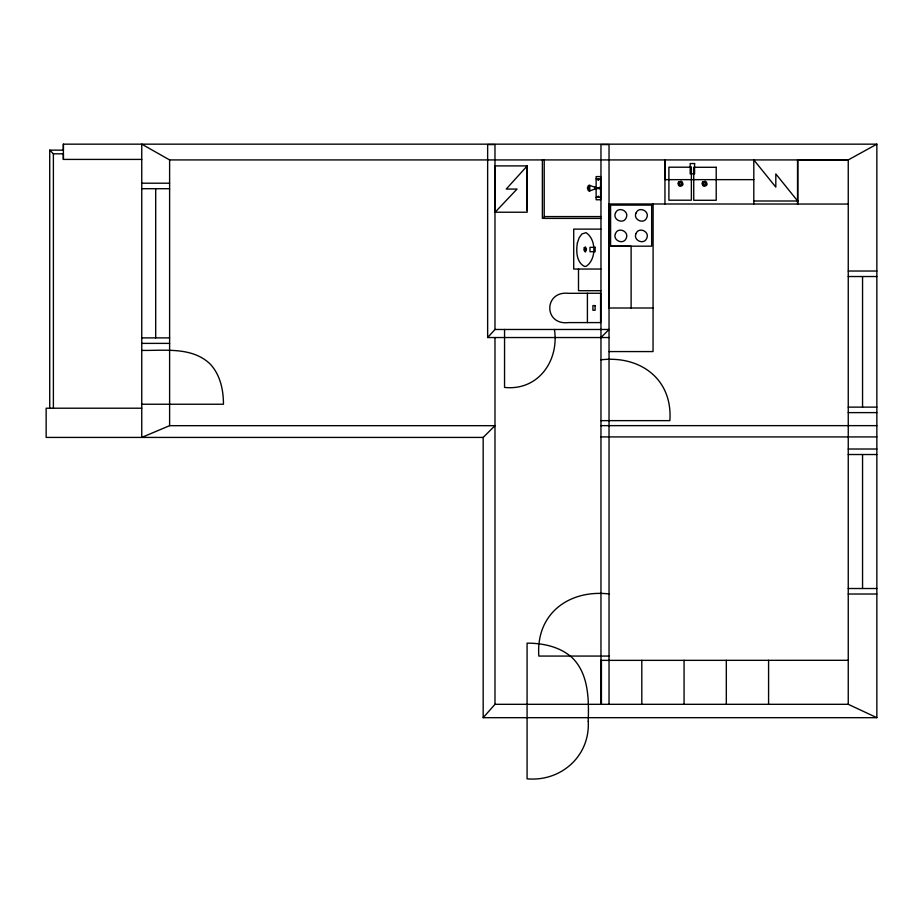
<?xml version="1.0" encoding="UTF-8"?>
<svg xmlns="http://www.w3.org/2000/svg" width="923" height="923" viewBox="0 0 923 923"><rect width="100%" height="100%" fill="white"/><g stroke="black" fill="none" stroke-linecap="round" stroke-linejoin="round"><path stroke-width="1.38" d="M876.85 144.161L848.249 159.921L169.613 159.921L141.75 144.161L141.75 437.421L169.613 425.676L494.982 425.676L483.179 437.421L483.179 717.679L876.85 717.679L876.85 144.161L63.387 144.161L63.375 150.149L49.727 150.149L49.727 408.208M483.179 717.679L494.982 704.318L494.982 337.541M527.206 165.898L506.242 189.065L517.042 189.065L495.12 212.221L527.206 212.221L527.206 165.898L495.12 165.898L495.12 212.221M487.644 337.541L494.982 329.476L494.982 144.576L487.644 144.576L487.644 337.541L609.03 337.541M600.965 337.541L609.03 329.476L494.982 329.476M587.409 293.26L568.522 293.329C543.647 290.56 543.451 325.565 568.522 322.589L600.596 322.589L600.596 293.26L587.409 293.26L587.409 322.589M49.727 150.149L53.384 153.818L63.375 153.818L63.387 159.414L141.75 159.414M848.249 160.06L797.53 160.06L797.53 204.064M596.131 178.935L600.596 178.935M753.814 179.65L665.206 179.65L665.206 159.944M141.75 183.204L169.613 183.204M600.596 187.15C596.027 189.261 592.312 185.338 588.447 185.419L587.397 187.9L588.447 190.853C592.335 191.015 596.004 186.954 600.596 189.123M141.75 188.707L169.613 188.707M596.131 197.337L600.596 197.268M753.814 200.995L797.818 200.995M609.03 203.971L848.249 204.064M600.965 216.582L544.42 216.582L544.42 218.405L600.965 218.405M600.896 229.123L573.714 229.123L573.714 269.043L600.896 269.043M609.111 246.256L631.124 246.256L631.124 308.005M848.249 271.027L876.85 271.027M848.249 276.531L876.85 276.531M600.896 290.699L578.502 290.699L578.502 269.043M609.042 308.005L653.126 308.005M141.75 337.887L169.613 337.887M141.75 343.379L169.613 343.379M141.75 350.394C164.502 350.775 191.788 346.598 209.994 363.847C220.205 374.588 223.47 389.829 223.458 404.239L141.75 404.239M609.042 351.571L653.046 351.571L653.126 203.971M600.965 359.808C640.181 355.297 672.832 379.088 669.856 420.634L600.965 420.634M848.249 407.124L876.85 407.124M141.75 408.208L46.15 408.208L46.15 437.421L483.179 437.421M848.249 412.616L876.85 412.616M600.965 425.641L876.85 425.641M600.965 436.925L876.85 436.925M848.249 449.016L876.85 449.016M848.249 454.52L876.85 454.52M848.249 588.516L876.85 588.516M609.03 593.927C569.018 589.347 535.79 613.726 538.824 656.068L609.03 656.068M848.249 594.02L876.85 594.02M600.965 660.372L848.249 660.303M494.982 704.318L848.249 704.307L876.85 717.679M797.818 201.214L775.816 173.928L775.816 187.127L753.814 159.921L753.803 203.948M862.555 276.531L862.555 407.124M862.555 454.52L862.555 588.516M848.249 159.921L848.249 704.318M797.818 159.921L797.818 203.925M768.582 660.28L768.582 704.307M726.32 660.28L726.32 704.284M684.07 660.28L684.07 704.284M664.952 159.944L664.952 203.971M641.808 660.28L641.808 704.318M609.111 203.971L609.111 308.005M609.03 704.318L609.03 144.576L600.965 144.576L600.965 704.318M601.427 660.314L601.427 704.318M601.104 660.372L601.104 704.318M596.131 187.15L596.131 176.581L600.596 176.581L600.596 199.76L596.131 199.76L596.131 189.123M594.735 187.15L594.735 189.123M554.435 329.476C559.292 360.708 538.19 390.994 504.546 387.429L504.558 329.476M544.212 159.921L544.212 218.359L542.378 218.359L542.378 159.921M526.883 167.986L526.883 210.144M169.613 159.921L169.613 425.676M155.687 188.707L155.687 337.887M63.387 144.161L63.387 159.414M53.384 153.818L53.384 408.208M588.239 721.255C590.212 755.96 561.069 781.873 527.079 778.839L527.079 643.158C543.439 643.146 560.746 646.85 572.952 658.445C588.897 675.082 588.862 699.726 588.239 721.255M577.394 242.945C575.998 250.952 576.344 262.12 584.374 266.389L586.024 266.389C596.512 259.698 596.512 239.334 586.024 232.654L581.905 233.969L579.217 237.592L577.394 242.945M615.445 213.086C612.318 219.766 623.521 224.854 626.255 217.655C629.382 210.975 618.179 205.887 615.445 213.086M615.445 233.623C612.318 240.303 623.521 245.391 626.255 238.192C629.382 231.511 618.179 226.423 615.445 233.623M635.982 213.086C632.855 219.766 644.058 224.854 646.792 217.655C649.919 210.975 638.716 205.887 635.982 213.086M635.982 233.623C632.855 240.303 644.058 245.391 646.792 238.192C649.919 231.511 638.716 226.423 635.982 233.623M584.282 247.699L583.913 249.971L585.424 252.083L586.486 249.06L585.424 246.949L584.282 247.699M584.674 248.483L585.32 250.987L585.932 249.256L585.32 248.045L584.674 248.483M598.012 179.87C599.315 181.104 598.185 177.562 598.012 179.87M598.416 197.037C597.216 196.957 599.281 195.099 598.416 197.037M588.989 186.019L588.366 188.684L589.739 191.107L589.739 185.165L588.989 186.019M702.726 181.958L701.976 183.331L702.726 185.592L704.087 186.354L706.36 185.592L707.11 184.231L706.36 181.958L704.999 181.22L702.726 181.958M678.67 181.958L677.92 183.331L678.67 185.592L680.032 186.354L682.305 185.592L683.055 184.231L682.305 181.958L680.943 181.22L678.67 181.958M679.455 182.742L679.455 184.819L681.52 184.819L681.52 182.742L679.455 182.742M703.511 182.742L703.511 184.819L705.576 184.819L705.576 182.742L703.511 182.742M694.592 163.544L690.185 163.544L690.185 173.812L694.592 173.812L694.592 163.544M691.373 167.201L668.898 167.201L668.898 200.21L691.373 200.21L691.373 167.201M716.213 167.282L693.738 167.282L693.738 200.279L716.213 200.279L716.213 167.282M651.661 205.102L610.588 205.102L610.588 246.176L651.661 246.176L651.661 205.102M595.139 247.318L589.982 247.318L589.982 251.714L595.139 251.714L595.139 247.318M595.116 305.594L592.901 305.594L592.901 310.255L595.116 310.255L595.116 305.594"/></g></svg>
